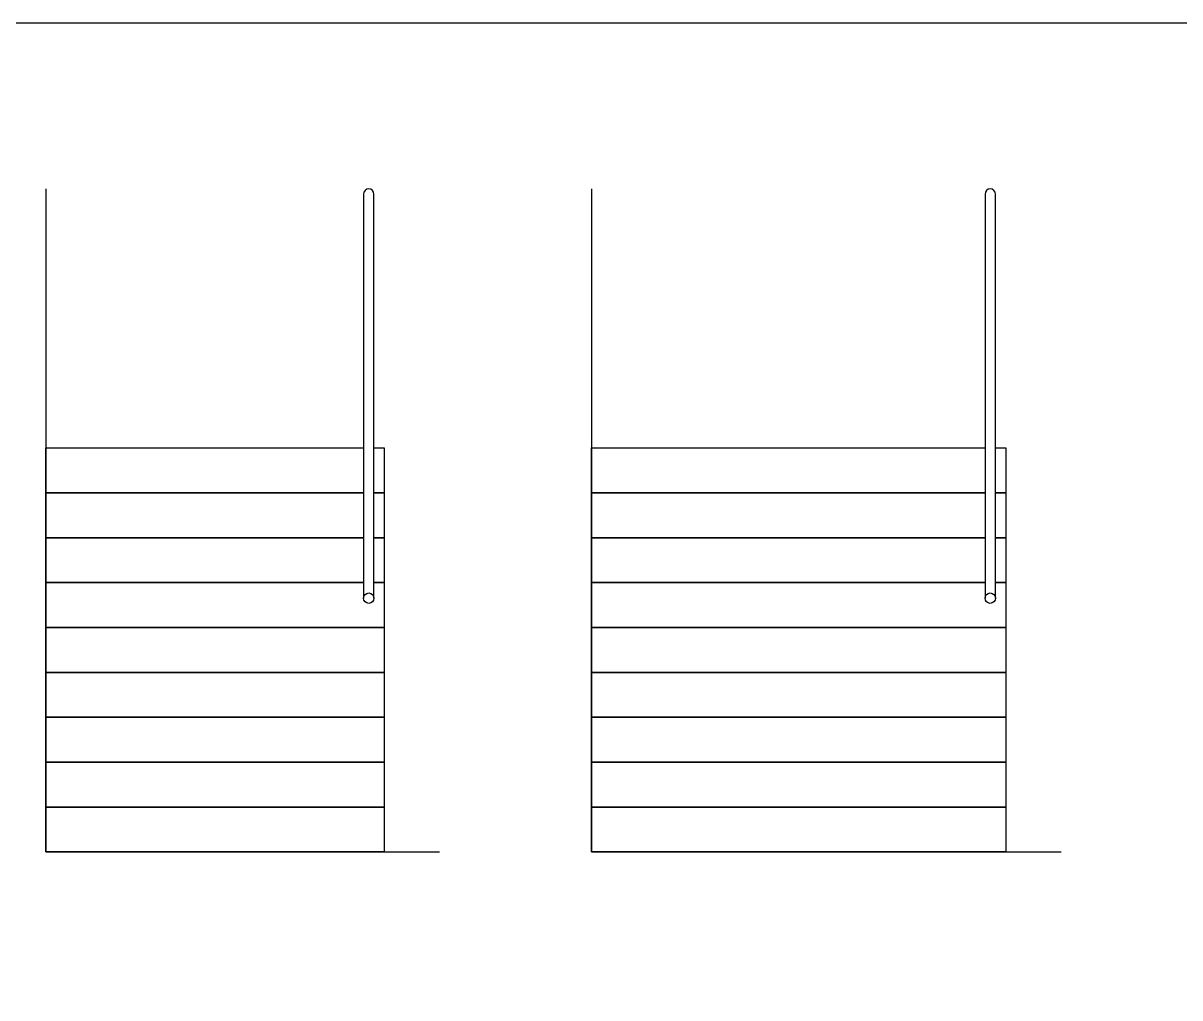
# Model space of a CAD drawing. Header units: millimetres. Extents: x 10.5 to 29.6, y 6 to 18.8.
# Drawn here: x 14.618 to 18.872, y 15.251 to 18.835 of the extents above; entities that cross this region are included whole.
import ezdxf

# ---------------------------------------------------------------- set-up
doc = ezdxf.new("R2010")
doc.units = ezdxf.units.MM
for name, color, linetype, true_color in [('AG-BUILDINGS', 7, 'Continuous', 0x66ccff), ('AG-DIAGRAM', 7, 'Continuous', 0xfecc66), ('X-VPRT', 6, 'Continuous', 0xff00ff)]:
    doc.layers.add(name, color=color, linetype=linetype, true_color=true_color)

msp = doc.modelspace()

# ---------------------------------------------------------------- linework, layer by layer
at = {"layer": 'AG-BUILDINGS'}
for points in [[(15.8698, 18.2066), (15.8698, 16.7206)], [(15.9079, 16.7206), (15.9079, 18.2066)], [(18.1558, 18.2066), (18.1558, 16.7206)], [(18.1939, 16.7206), (18.1939, 18.2066)], [(15.8698, 17.1081), (14.7014, 17.1081), (14.7014, 17.2732), (15.8698, 17.2732)], [(15.9079, 17.2732), (15.946, 17.2732), (15.946, 17.1081), (15.9079, 17.1081)], [(18.1558, 17.1081), (16.708, 17.1081), (16.708, 17.2732), (18.1558, 17.2732)], [(18.1939, 17.2732), (18.232, 17.2732), (18.232, 17.1081), (18.1939, 17.1081)], [(15.8698, 16.943), (14.7014, 16.943), (14.7014, 17.1081), (15.8698, 17.1081)], [(15.9079, 17.1081), (15.946, 17.1081), (15.946, 16.943), (15.9079, 16.943)], [(18.1558, 16.943), (16.708, 16.943), (16.708, 17.1081), (18.1558, 17.1081)], [(18.1939, 17.1081), (18.232, 17.1081), (18.232, 16.943), (18.1939, 16.943)], [(15.8698, 16.7779), (14.7014, 16.7779), (14.7014, 16.943), (15.8698, 16.943)], [(15.9079, 16.943), (15.946, 16.943), (15.946, 16.7779), (15.9079, 16.7779)], [(18.1558, 16.7779), (16.708, 16.7779), (16.708, 16.943), (18.1558, 16.943)], [(18.1939, 16.943), (18.232, 16.943), (18.232, 16.7779), (18.1939, 16.7779)], [(15.9079, 16.7779), (15.946, 16.7779), (15.946, 16.6128), (14.7014, 16.6128), (14.7014, 16.7779), (15.8698, 16.7779)], [(18.1939, 16.7779), (18.232, 16.7779), (18.232, 16.6128), (16.708, 16.6128), (16.708, 16.7779), (18.1558, 16.7779)]]:
    msp.add_lwpolyline(points, dxfattribs=at)
for points in [[(15.946, 16.6128), (15.946, 16.4477), (14.7014, 16.4477), (14.7014, 16.6128)], [(18.232, 16.6128), (18.232, 16.4477), (16.708, 16.4477), (16.708, 16.6128)], [(15.946, 16.4477), (15.946, 16.2826), (14.7014, 16.2826), (14.7014, 16.4477)], [(18.232, 16.4477), (18.232, 16.2826), (16.708, 16.2826), (16.708, 16.4477)], [(15.946, 16.2826), (15.946, 16.1175), (14.7014, 16.1175), (14.7014, 16.2826)], [(18.232, 16.2826), (18.232, 16.1175), (16.708, 16.1175), (16.708, 16.2826)], [(15.946, 16.1175), (15.946, 15.9524), (14.7014, 15.9524), (14.7014, 16.1175)], [(18.232, 16.1175), (18.232, 15.9524), (16.708, 15.9524), (16.708, 16.1175)], [(15.946, 15.9524), (15.946, 15.7873), (14.7014, 15.7873), (14.7014, 15.9524)], [(18.232, 15.9524), (18.232, 15.7873), (16.708, 15.7873), (16.708, 15.9524)]]:
    msp.add_lwpolyline(points, close=True, dxfattribs=at)
for centre in [(15.8888, 16.7206), (18.1748, 16.7206)]:
    msp.add_circle(centre, 0.0191, dxfattribs=at)
for centre in [(15.8888, 18.2066), (18.1748, 18.2066)]:
    msp.add_arc(centre, 0.0191, 0, 180, dxfattribs=at)
at = {"layer": 'AG-DIAGRAM'}
for points in [[(14.7014, 18.2257), (14.7014, 15.7873), (16.1492, 15.7873)], [(16.708, 18.2257), (16.708, 15.7873), (18.4352, 15.7873)]]:
    msp.add_lwpolyline(points, dxfattribs=at)
at = {"layer": 'X-VPRT'}
msp.add_lwpolyline([(10.5208, 18.8353), (10.5208, 15.1777), (21.4936, 15.1777), (21.4936, 18.8353)], close=True, dxfattribs=at)

doc.saveas('drawing.dxf')
